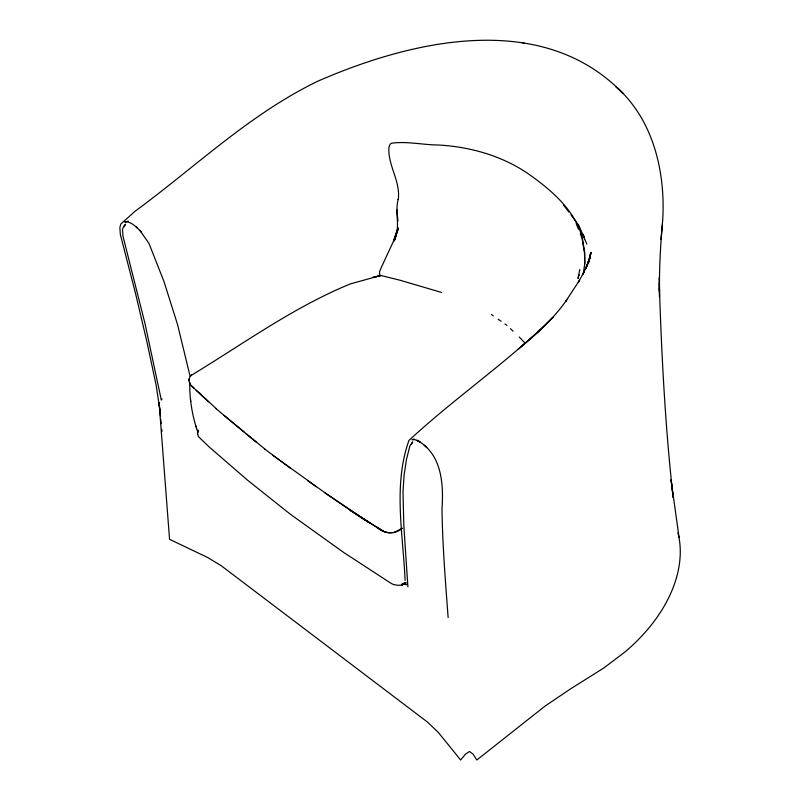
<?xml version="1.0" encoding="UTF-8"?>
<svg xmlns="http://www.w3.org/2000/svg" width="800" height="800" viewBox="0 0 800 800"><rect width="100%" height="100%" fill="white"/><g stroke="black" fill="none" stroke-linecap="round" stroke-linejoin="round"><path stroke-width="1.2" d="M583.35 273.63L584.86 262.89L584.68 252.2L582.09 236.79C573.83 208.73 550.14 189.08 527.04 172.92C500.69 155.43 469.76 146.73 438.34 145.01C422.78 144.9 406.96 141.06 391.42 143.22C389.33 144.4 388.94 146.98 388.85 149.16C388.45 166.36 400.65 181.72 398.26 199.5L398.29 199.08C394.24 213.18 401.52 228.19 393.45 241.59L397.89 228.46M659.39 282.92L659.49 296.65L659.39 277.56L659.45 291.39C659.22 267.44 660.59 243.5 662.73 219.65C665.51 171.77 653.26 119.34 615.92 86.64L623 93.41C542.51 9.94 412.61 39.9 318.6 80.86L317.96 81.16C250.17 113.75 195.37 167.02 135.22 211.13L120.86 223.99L119.88 227.39L120.32 234.38L135.57 293.62L146.98 342.14L156.06 384.86L160.24 411.96M660.98 239.31L662.39 224.82M589.08 261.46L590.57 253.3L588.81 262.2M578.66 275.82L578.86 274.71L578.07 278.58L579.72 269.76L579.55 270.74M407.9 586.9L403.82 525.47L402.99 492.01L404.1 475.11L406.45 459.52L409.96 445.72L412.72 441.91L411.27 444.59M588.79 262.36L589.18 260.46M198.05 430.49L197.95 432.47C192.34 416.53 189.47 399.54 189.77 382.63L190.6 384.85L193.75 388M589.38 259.51L591.16 252.31L587.74 263.64L589.94 257.85L585.65 268.68L588.01 263.33L582.91 274.15L584.12 271.65L578.36 282.42L579.57 280.21L565.61 301.49L566.75 299.9C553.41 319.01 535.98 334.53 518.1 349.25L539.75 330.56L553.04 317.28C508.12 361.78 455.3 397.47 408.96 440.41C392.98 485.18 403.11 534.1 405.11 580.45M448.13 617.53C445.44 581.44 442.48 545.12 442 508.83C443.66 484.3 441.98 455.09 418.31 440.96L420.12 442.12L416.86 440.24L418.67 441.09L415 439.7L411.96 439.7L414.29 439M398.09 229.09L394.51 240.35L396.29 234.86M397 232.67L398.07 229.38M398.11 227.63L393.76 240.93L397.45 230.11L393.46 241.29L380.96 268.18L379.65 271.54L379.52 275.17L399.91 280.2L441.65 292.48M587.74 263.64L590.34 256.06M124.23 226.77L125.49 224.25L123.43 226.62L122.53 229.5L122.96 236.13L144.9 323.16L161.32 400.08L162.05 398.9M198.04 430.13L197.41 432.78L198.46 436.69L209.78 447.49L248.18 480.69L290.28 514.19L343.41 552.27L390.62 583.06L393.5 584.56L398.12 585.33L401.95 585.08L405.08 583.3M585.65 268.68L588.81 260.71M402.39 528.29L393.72 532.55L388.78 532.85L384.39 531.75L361.15 517.68L325.07 492.98M402.18 528.35C394.62 535.15 383.48 533.56 376.35 526.99L384.39 531.67M405.01 583.26L401.87 585.03L404.87 583.38M404.02 583.6L405.97 582.61M407.36 584.23L405.5 584.45M401.63 584.31L405.75 582.47M402.42 583.94L403.4 583.6M380.77 275.49L372.66 277.51L381.03 275.49M380.96 275.43L350.34 283.91C293.35 307.26 243.02 344.07 190.53 375.79L191.55 375.13L189.88 376.53L188.88 380.7L190.31 384.77L216.33 408.72M128.44 221.18L124.68 222.02C129.7 221 133.83 225.06 137.36 227.96L136.21 226.87L141.46 232.08L139.82 230.28L148.99 243.46L163.95 281.44L177.48 324.32L189.96 375.64M522.42 42.76L524 42.95M377.2 527.49L350.1 510.24L370.26 523.3L325.32 493.03L272.82 455.32M404.28 583.39L406.33 584.75L404.38 583.35M491.31 314.46L493.26 315.82M498.14 319.22L501.07 321.26M504.97 323.98L506.93 325.35M307.55 480.59L316.32 486.8M290.3 468.11L264.44 448.85M264.7 448.9L224.07 415.49M256.49 442.35L245.76 433.51M243.98 432.02L216.08 408.66M208.6 401.84L196.05 390.23M510.44 328.68L513.07 331.18M519.21 337.01L525.01 343.08M424.13 445.13L426.72 447.6M563.6 205.12L568.77 211.94M570.99 214.87L578.83 225.36L586.82 244.06M582.92 234.06L584.48 237.25M582.75 234.23L584.59 238.72M576.19 223.54L578.45 229.23M580.26 233.77L581.62 237.18M195.69 425.68L195.95 426.53M196.33 427.78L196.58 428.61M677.92 532.79C681.71 547.15 680.65 562.41 676.78 576.63A231.04 150.66 -8.5 0 1 625.26 651.76L603.84 667.97L570.28 689.04L544.92 706.2L476.84 760L473.13 754.24L469.5 751.48L465.44 754.21L460.63 760L438.32 732.42L427.54 722.13L221.43 565.87L207.54 557.45L169.55 539.31L159.09 402.72L160.44 416.04M197.49 433.61L197.59 434.48M582.07 238.32L584.52 253.13L584.7 263.82M679.06 537.46L671.04 479.71L673.16 497.55C665.37 428.09 661.73 358.18 659.42 288.34M190.67 400.71L190.77 401.66M190.41 398.49L190.52 399.43M397.97 221L396.77 209.64M160.73 419.3L161.18 423.72M161.73 429.31L161.95 431.56M188.96 379.85L188.88 380.7L189.06 378.86L188.96 379.85"/></g></svg>
